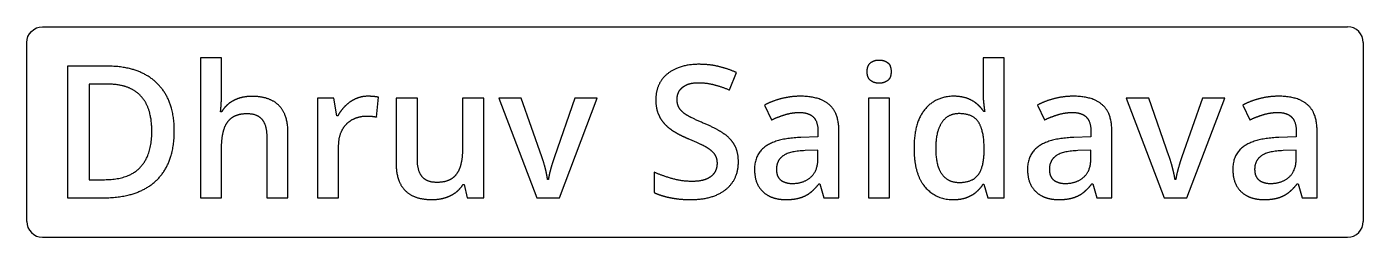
# Model space of a CAD drawing. Header units: millimetres. Extents: x 124 to 378, y -57 to -17.
import ezdxf

# ---------------------------------------------------------------- set-up
doc = ezdxf.new("R2010")
doc.units = ezdxf.units.MM
doc.layers.add('Default', color=18, linetype='Continuous', true_color=0x000000)

msp = doc.modelspace()

# ---------------------------------------------------------------- linework, layer by layer
at = {"layer": 'Default'}
for p, q in [((127, -17), (375.05, -17)), ((124, -54), (124, -20)), ((378.05, -20), (378.05, -54)), ((139.45, -24.5), (131.75, -24.5)), ((131.75, -24.5), (131.75, -49.5)), ((161.03, -22.89), (157.01, -22.89)), ((157.01, -22.89), (157.01, -49.5)), ((161.03, -29.58), (161.03, -22.89)), ((309.81, -22.89), (305.78, -22.89)), ((305.78, -22.89), (305.78, -29.7)), ((309.81, -49.5), (309.81, -22.89)), ((139.36, -27.9), (135.86, -27.9)), ((135.86, -27.9), (135.86, -46.06)), ((257.61, -29.01), (258.91, -25.71)), ((190.49, -34.16), (190.87, -30.4)), ((182.4, -30.57), (179.26, -30.57)), ((179.26, -30.57), (179.26, -49.5)), ((182.95, -33.9), (182.4, -30.57)), ((198.25, -30.57), (194.22, -30.57)), ((194.22, -30.57), (194.22, -42.93)), ((198.25, -42.18), (198.25, -30.57)), ((210.87, -30.57), (206.84, -30.57)), ((206.84, -30.57), (206.84, -39.99)), ((210.87, -49.5), (210.87, -30.57)), ((218, -30.57), (213.75, -30.57)), ((213.75, -30.57), (220.95, -49.5)), ((221.9, -41.69), (218, -30.57)), ((228.21, -30.57), (224.31, -41.69)), ((225.25, -49.5), (232.45, -30.57)), ((232.45, -30.57), (228.21, -30.57)), ((264.26, -31.87), (265.56, -34.71)), ((288.01, -30.57), (283.99, -30.57)), ((283.99, -30.57), (283.99, -49.5)), ((288.01, -49.5), (288.01, -30.57)), ((316.14, -31.87), (317.44, -34.71)), ((337.26, -30.57), (333, -30.57)), ((333, -30.57), (340.2, -49.5)), ((341.16, -41.69), (337.26, -30.57)), ((347.47, -30.57), (343.57, -41.69)), ((344.51, -49.5), (351.71, -30.57)), ((351.71, -30.57), (347.47, -30.57)), ((355.16, -31.87), (356.46, -34.71)), ((161.06, -33.15), (160.84, -33.15)), ((183.14, -33.9), (182.95, -33.9)), ((306.09, -33.08), (305.9, -33.08)), ((169.63, -37.91), (169.63, -49.5)), ((173.65, -49.5), (173.65, -37.15)), ((274.4, -37.92), (271.12, -38.04)), ((274.4, -36.93), (274.4, -37.92)), ((278.37, -49.5), (278.37, -36.76)), ((326.28, -37.92), (323, -38.04)), ((326.28, -36.93), (326.28, -37.92)), ((330.25, -49.5), (330.25, -36.76)), ((365.3, -37.92), (362.02, -38.04)), ((365.3, -36.93), (365.3, -37.92)), ((369.27, -49.5), (369.27, -36.76)), ((161.03, -49.5), (161.03, -40.1)), ((183.29, -49.5), (183.29, -39.6)), ((274.38, -40.45), (271.94, -40.54)), ((274.38, -42.1), (274.38, -40.45)), ((305.98, -40.63), (305.98, -40.1)), ((326.26, -40.45), (323.82, -40.54)), ((326.26, -42.1), (326.26, -40.45)), ((365.29, -40.45), (362.84, -40.54)), ((365.29, -42.1), (365.29, -40.45)), ((243.26, -44.64), (243.26, -48.51)), ((135.86, -46.06), (138.76, -46.06)), ((206.94, -46.95), (207.16, -46.95)), ((207.16, -46.95), (207.71, -49.5)), ((223.15, -46.05), (223.01, -46.05)), ((274.61, -46.82), (274.74, -46.82)), ((274.74, -46.82), (275.51, -49.5)), ((305.78, -46.92), (305.95, -46.92)), ((305.95, -46.92), (306.67, -49.5)), ((326.49, -46.82), (326.62, -46.82)), ((326.62, -46.82), (327.39, -49.5)), ((342.41, -46.05), (342.27, -46.05)), ((365.51, -46.82), (365.64, -46.82)), ((365.64, -46.82), (366.41, -49.5)), ((131.75, -49.5), (138.7, -49.5)), ((157.01, -49.5), (161.03, -49.5)), ((169.63, -49.5), (173.65, -49.5)), ((179.26, -49.5), (183.29, -49.5)), ((207.71, -49.5), (210.87, -49.5)), ((220.95, -49.5), (225.25, -49.5)), ((275.51, -49.5), (278.37, -49.5)), ((283.99, -49.5), (288.01, -49.5)), ((306.67, -49.5), (309.81, -49.5)), ((327.39, -49.5), (330.25, -49.5)), ((340.2, -49.5), (344.51, -49.5)), ((366.41, -49.5), (369.27, -49.5)), ((127, -57), (375.05, -57))]:
    msp.add_line(p, q, dxfattribs=at)
at = {"layer": 'Default', "extrusion": (0, 0, -1)}
msp.add_arc((-127, -20), 3, 0, 90, dxfattribs=at)
at = {"layer": 'Default'}
for centre, start, end in [((375.05, -20), 0, 90), ((127, -54), 180, 270), ((375.05, -54), 270, 0)]:
    msp.add_arc(centre, 3, start, end, dxfattribs=at)
for points, knots in [([(152.05, -36.76), (152.05, -32.74), (150.51, -30.01), (148.97, -27.29), (146.15, -25.89), (143.33, -24.5), (139.45, -24.5)], [-12, -12, -12, -11, -11, -10, -10, -9, -9, -9]), ([(258.91, -25.71), (257.23, -24.96), (255.5, -24.55), (253.76, -24.14), (251.79, -24.14), (249.31, -24.14), (247.46, -24.94), (245.6, -25.75), (244.59, -27.25), (243.57, -28.76), (243.57, -30.88), (243.57, -32.47), (244.07, -33.64), (244.58, -34.81), (245.45, -35.67), (246.32, -36.52), (247.44, -37.15), (248.56, -37.79), (249.79, -38.28)], [-35, -35, -35, -34, -34, -33, -33, -32, -32, -31, -31, -30, -30, -29, -29, -28, -28, -27, -27, -26, -26, -26]), ([(286.03, -23.32), (285.07, -23.32), (284.41, -23.82), (283.75, -24.31), (283.75, -25.53), (283.75, -26.72), (284.41, -27.23), (285.07, -27.73), (286.03, -27.73), (286.95, -27.73), (287.63, -27.23), (288.3, -26.72), (288.3, -25.53), (288.3, -24.31), (287.63, -23.82), (286.95, -23.32), (286.03, -23.32)], [-8, -8, -8, -7, -7, -6, -6, -5, -5, -4, -4, -3, -3, -2, -2, -1, -1, 0, 0, 0]), ([(147.78, -36.88), (147.78, -33.8), (146.81, -31.82), (145.84, -29.84), (143.97, -28.87), (142.1, -27.9), (139.36, -27.9)], [2, 2, 2, 3, 3, 4, 4, 5, 5, 5]), ([(252.77, -35.38), (250.97, -34.62), (249.84, -34.01), (248.7, -33.39), (248.16, -32.65), (247.62, -31.9), (247.62, -30.81), (247.62, -29.84), (248.09, -29.13), (248.56, -28.42), (249.47, -28.02), (250.37, -27.63), (251.67, -27.63), (253.18, -27.63), (254.62, -28.01), (256.07, -28.38), (257.61, -29.01)], [-44, -44, -44, -43, -43, -42, -42, -41, -41, -40, -40, -39, -39, -38, -38, -37, -37, -36, -36, -36]), ([(160.84, -33.15), (160.91, -32.61), (160.97, -31.61), (161.03, -30.62), (161.03, -29.58)], [-21, -21, -21, -20, -20, -19, -19, -19]), ([(173.65, -37.15), (173.65, -34.73), (172.84, -33.2), (172.02, -31.68), (170.5, -30.96), (168.98, -30.23), (166.81, -30.23), (165.58, -30.23), (164.49, -30.55), (163.4, -30.88), (162.53, -31.52), (161.66, -32.16), (161.06, -33.15)], [-28, -28, -28, -27, -27, -26, -26, -25, -25, -24, -24, -23, -23, -22, -22, -22]), ([(188.85, -30.21), (187.55, -30.21), (186.46, -30.72), (185.38, -31.22), (184.54, -32.06), (183.7, -32.9), (183.14, -33.9)], [-21, -21, -21, -20, -20, -19, -19, -18, -18, -18]), ([(190.87, -30.4), (190.46, -30.31), (189.89, -30.26), (189.33, -30.21), (188.85, -30.21)], [-5, -5, -5, -4, -4, -3, -3, -3]), ([(271.1, -30.21), (269.18, -30.21), (267.41, -30.67), (265.64, -31.13), (264.26, -31.87)], [-25, -25, -25, -24, -24, -23, -23, -23]), ([(278.37, -36.76), (278.37, -33.39), (276.53, -31.8), (274.69, -30.21), (271.1, -30.21)], [-4, -4, -4, -3, -3, -2, -2, -2]), ([(305.9, -33.08), (305.35, -32.28), (304.57, -31.63), (303.79, -30.98), (302.72, -30.6), (301.64, -30.21), (300.2, -30.21), (296.8, -30.21), (294.72, -32.71), (292.65, -35.2), (292.65, -40.08), (292.65, -44.9), (294.69, -47.37), (296.73, -49.84), (300.12, -49.84)], [-10, -10, -10, -9, -9, -8, -8, -7, -7, -6, -6, -5, -5, -4, -4, -3, -3, -3]), ([(305.78, -29.7), (305.78, -30.55), (305.89, -31.55), (306, -32.55), (306.09, -33.08)], [-13, -13, -13, -12, -12, -11, -11, -11]), ([(322.98, -30.21), (321.07, -30.21), (319.3, -30.67), (317.53, -31.13), (316.14, -31.87)], [-25, -25, -25, -24, -24, -23, -23, -23]), ([(330.25, -36.76), (330.25, -33.39), (328.41, -31.8), (326.57, -30.21), (322.98, -30.21)], [-4, -4, -4, -3, -3, -2, -2, -2]), ([(362, -30.21), (360.09, -30.21), (358.32, -30.67), (356.55, -31.13), (355.16, -31.87)], [-25, -25, -25, -24, -24, -23, -23, -23]), ([(369.27, -36.76), (369.27, -33.39), (367.43, -31.8), (365.59, -30.21), (362, -30.21)], [-4, -4, -4, -3, -3, -2, -2, -2]), ([(161.03, -40.1), (161.03, -37.97), (161.49, -36.5), (161.95, -35.02), (163.02, -34.26), (164.09, -33.49), (165.92, -33.49), (167.82, -33.49), (168.72, -34.6), (169.63, -35.7), (169.63, -37.91)], [-36, -36, -36, -35, -35, -34, -34, -33, -33, -32, -32, -31, -31, -31]), ([(183.29, -39.6), (183.29, -38.2), (183.72, -37.14), (184.15, -36.08), (184.9, -35.37), (185.65, -34.66), (186.63, -34.31), (187.6, -33.96), (188.68, -33.96), (189.09, -33.96), (189.61, -34.01), (190.13, -34.06), (190.49, -34.16)], [-12, -12, -12, -11, -11, -10, -10, -9, -9, -8, -8, -7, -7, -6, -6, -6]), ([(259.27, -42.69), (259.27, -40.73), (258.5, -39.42), (257.73, -38.11), (256.28, -37.17), (254.84, -36.23), (252.77, -35.38)], [-47, -47, -47, -46, -46, -45, -45, -44, -44, -44]), ([(265.56, -34.71), (266.82, -34.11), (268.16, -33.7), (269.49, -33.29), (270.91, -33.29), (272.57, -33.29), (273.49, -34.13), (274.4, -34.97), (274.4, -36.93)], [-22, -22, -22, -21, -21, -20, -20, -19, -19, -18, -18, -18]), ([(305.98, -40.1), (305.98, -36.91), (304.96, -35.21), (303.93, -33.51), (301.21, -33.51), (299.04, -33.51), (297.9, -35.26), (296.77, -37.02), (296.77, -40.15), (296.77, -43.28), (297.9, -44.93), (299.04, -46.58), (301.25, -46.58)], [9, 9, 9, 10, 10, 11, 11, 12, 12, 13, 13, 14, 14, 15, 15, 15]), ([(317.44, -34.71), (318.71, -34.11), (320.04, -33.7), (321.37, -33.29), (322.79, -33.29), (324.45, -33.29), (325.37, -34.13), (326.28, -34.97), (326.28, -36.93)], [-22, -22, -22, -21, -21, -20, -20, -19, -19, -18, -18, -18]), ([(356.46, -34.71), (357.73, -34.11), (359.06, -33.7), (360.4, -33.29), (361.81, -33.29), (363.47, -33.29), (364.39, -34.13), (365.3, -34.97), (365.3, -36.93)], [-22, -22, -22, -21, -21, -20, -20, -19, -19, -18, -18, -18]), ([(138.7, -49.5), (142.92, -49.5), (145.91, -48.07), (148.9, -46.64), (150.48, -43.81), (152.05, -40.98), (152.05, -36.76)], [-6, -6, -6, -5, -5, -4, -4, -3, -3, -3]), ([(138.76, -46.06), (143.3, -46.06), (145.54, -43.75), (147.78, -41.45), (147.78, -36.88)], [8, 8, 8, 9, 9, 10, 10, 10]), ([(271.12, -38.04), (266.7, -38.2), (264.52, -39.67), (262.34, -41.14), (262.34, -44.06), (262.34, -46.03), (263.11, -47.31), (263.88, -48.59), (265.22, -49.22), (266.55, -49.84), (268.24, -49.84), (269.85, -49.84), (270.97, -49.51), (272.09, -49.18), (272.95, -48.51), (273.8, -47.84), (274.61, -46.82)], [-16, -16, -16, -15, -15, -14, -14, -13, -13, -12, -12, -11, -11, -10, -10, -9, -9, -8, -8, -8]), ([(323, -38.04), (318.59, -38.2), (316.41, -39.67), (314.23, -41.14), (314.23, -44.06), (314.23, -46.03), (315, -47.31), (315.76, -48.59), (317.1, -49.22), (318.43, -49.84), (320.12, -49.84), (321.73, -49.84), (322.85, -49.51), (323.97, -49.18), (324.83, -48.51), (325.68, -47.84), (326.49, -46.82)], [-16, -16, -16, -15, -15, -14, -14, -13, -13, -12, -12, -11, -11, -10, -10, -9, -9, -8, -8, -8]), ([(362.02, -38.04), (357.61, -38.2), (355.43, -39.67), (353.25, -41.14), (353.25, -44.06), (353.25, -46.03), (354.02, -47.31), (354.79, -48.59), (356.12, -49.22), (357.45, -49.84), (359.15, -49.84), (360.75, -49.84), (361.87, -49.51), (362.99, -49.18), (363.85, -48.51), (364.7, -47.84), (365.51, -46.82)], [-16, -16, -16, -15, -15, -14, -14, -13, -13, -12, -12, -11, -11, -10, -10, -9, -9, -8, -8, -8]), ([(206.84, -39.99), (206.84, -42.13), (206.39, -43.6), (205.93, -45.07), (204.85, -45.82), (203.78, -46.58), (201.95, -46.58), (200.05, -46.58), (199.15, -45.48), (198.25, -44.39), (198.25, -42.18)], [-34, -34, -34, -33, -33, -32, -32, -31, -31, -30, -30, -29, -29, -29]), ([(249.79, -38.28), (251.61, -39.02), (252.81, -39.66), (254.02, -40.3), (254.62, -41.07), (255.21, -41.84), (255.21, -42.95), (255.21, -43.99), (254.7, -44.77), (254.19, -45.55), (253.14, -45.97), (252.08, -46.39), (250.49, -46.39), (248.54, -46.39), (246.66, -45.85), (244.78, -45.31), (243.26, -44.64)], [-26, -26, -26, -25, -25, -24, -24, -23, -23, -22, -22, -21, -21, -20, -20, -19, -19, -18, -18, -18]), ([(271.94, -40.54), (268.93, -40.64), (267.71, -41.57), (266.5, -42.49), (266.5, -44.1), (266.5, -45.5), (267.34, -46.14), (268.18, -46.78), (269.54, -46.78), (271.63, -46.78), (273.01, -45.59), (274.38, -44.4), (274.38, -42.1)], [1, 1, 1, 2, 2, 3, 3, 4, 4, 5, 5, 6, 6, 7, 7, 7]), ([(301.25, -46.58), (303.83, -46.58), (304.89, -45.09), (305.95, -43.6), (305.98, -40.63)], [6, 6, 6, 7, 7, 8, 8, 8]), ([(323.82, -40.54), (320.81, -40.64), (319.59, -41.57), (318.38, -42.49), (318.38, -44.1), (318.38, -45.5), (319.22, -46.14), (320.06, -46.78), (321.42, -46.78), (323.51, -46.78), (324.89, -45.59), (326.26, -44.4), (326.26, -42.1)], [1, 1, 1, 2, 2, 3, 3, 4, 4, 5, 5, 6, 6, 7, 7, 7]), ([(362.84, -40.54), (359.83, -40.64), (358.62, -41.57), (357.4, -42.49), (357.4, -44.1), (357.4, -45.5), (358.24, -46.14), (359.08, -46.78), (360.45, -46.78), (362.53, -46.78), (363.91, -45.59), (365.29, -44.4), (365.29, -42.1)], [1, 1, 1, 2, 2, 3, 3, 4, 4, 5, 5, 6, 6, 7, 7, 7]), ([(194.22, -42.93), (194.22, -45.34), (195.02, -46.87), (195.83, -48.39), (197.34, -49.12), (198.85, -49.84), (200.99, -49.84), (202.24, -49.84), (203.37, -49.53), (204.5, -49.21), (205.42, -48.57), (206.34, -47.93), (206.94, -46.95)], [-26, -26, -26, -25, -25, -24, -24, -23, -23, -22, -22, -21, -21, -20, -20, -20]), ([(223.01, -46.05), (222.9, -45.21), (222.59, -43.98), (222.28, -42.75), (221.9, -41.69)], [-11, -11, -11, -10, -10, -9, -9, -9]), ([(224.31, -41.69), (223.96, -42.73), (223.61, -43.95), (223.27, -45.17), (223.15, -46.05)], [-14, -14, -14, -13, -13, -12, -12, -12]), ([(243.26, -48.51), (244.17, -48.94), (245.27, -49.23), (246.37, -49.53), (247.62, -49.69), (248.87, -49.84), (250.24, -49.84), (253.04, -49.84), (255.07, -48.99), (257.09, -48.13), (258.18, -46.52), (259.27, -44.92), (259.27, -42.69)], [-17, -17, -17, -16, -16, -15, -15, -14, -14, -13, -13, -12, -12, -11, -11, -11]), ([(342.27, -46.05), (342.15, -45.21), (341.84, -43.98), (341.53, -42.75), (341.16, -41.69)], [-11, -11, -11, -10, -10, -9, -9, -9]), ([(343.57, -41.69), (343.21, -42.73), (342.87, -43.95), (342.53, -45.17), (342.41, -46.05)], [-14, -14, -14, -13, -13, -12, -12, -12]), ([(300.12, -49.84), (301.57, -49.84), (302.64, -49.45), (303.71, -49.06), (304.49, -48.4), (305.27, -47.74), (305.78, -46.92)], [-22, -22, -22, -21, -21, -20, -20, -19, -19, -19])]:
    msp.add_open_spline(points, degree=2, knots=knots, dxfattribs=at)

doc.saveas('drawing.dxf')
